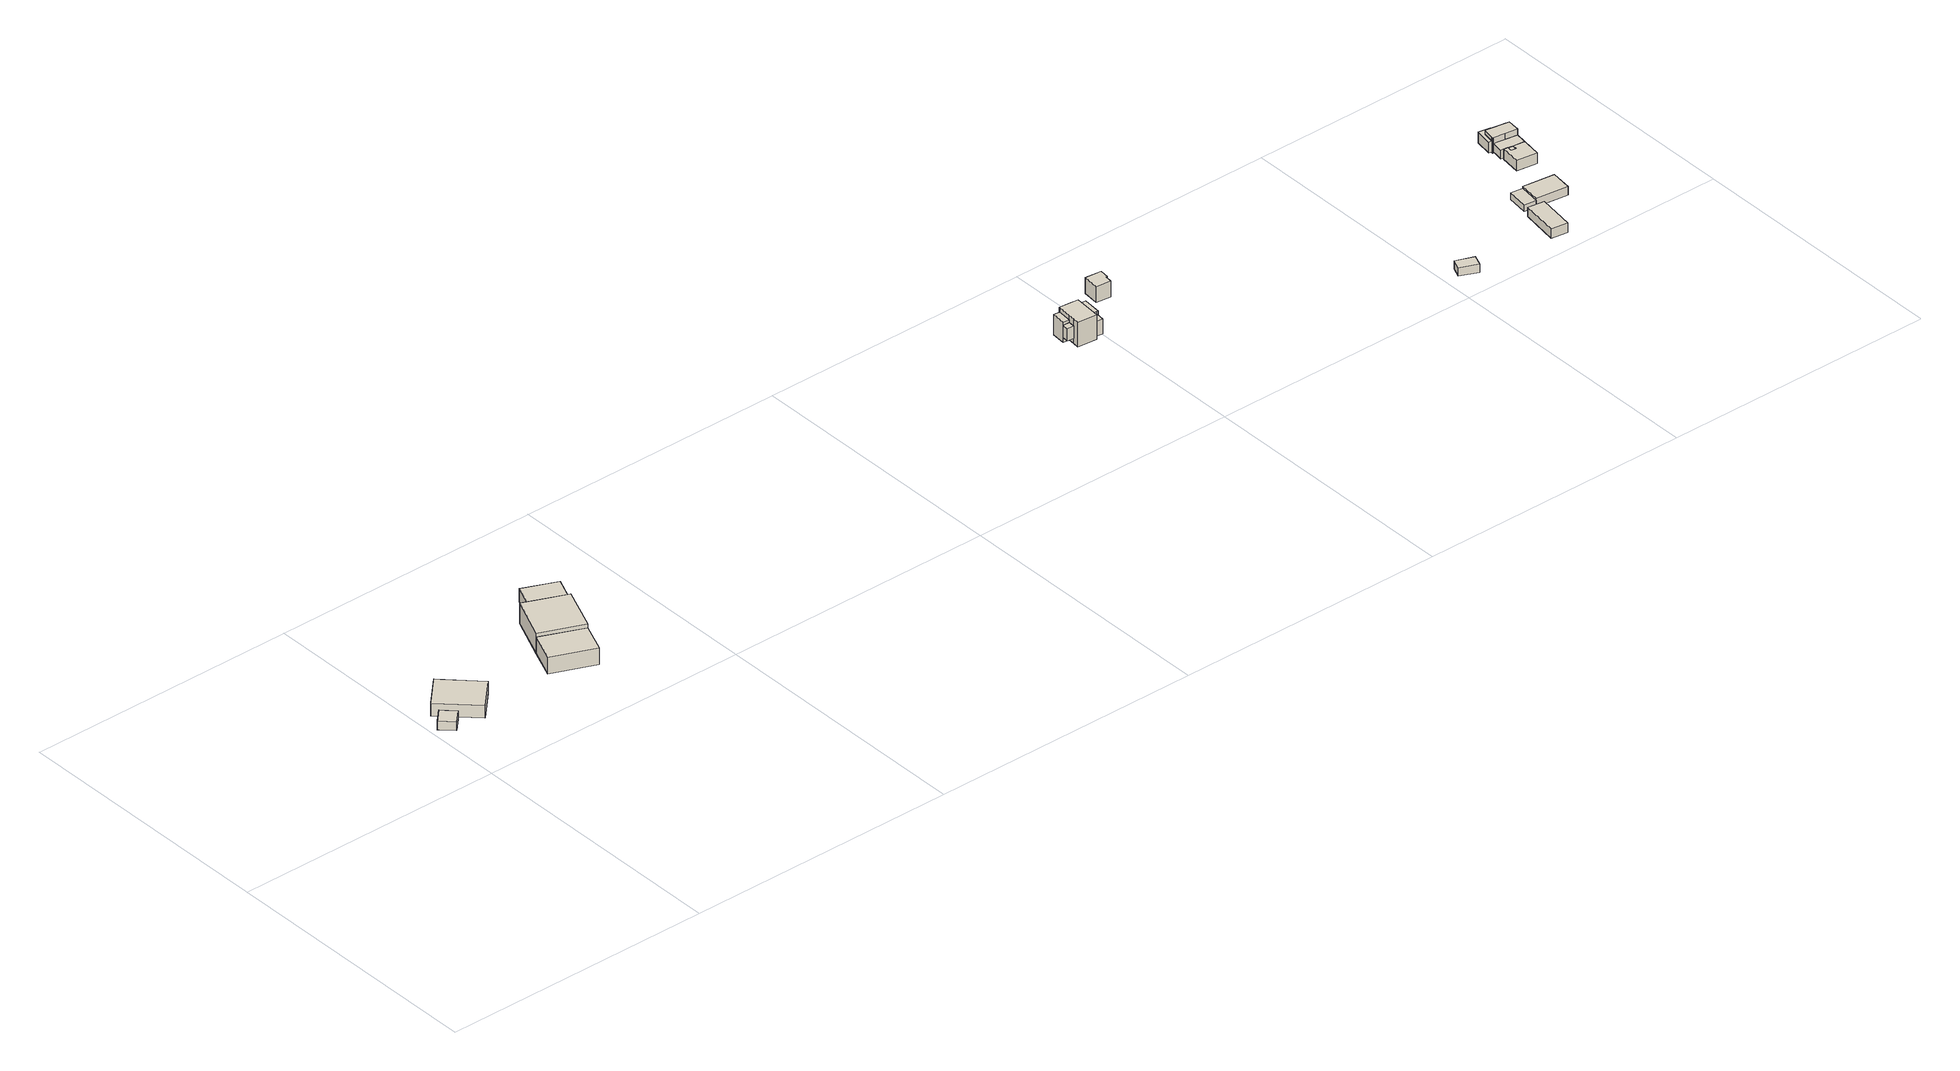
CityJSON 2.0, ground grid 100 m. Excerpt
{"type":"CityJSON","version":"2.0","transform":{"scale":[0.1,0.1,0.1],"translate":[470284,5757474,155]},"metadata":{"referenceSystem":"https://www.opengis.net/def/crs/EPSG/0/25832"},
"CityObjects":{
"building1":{"type":"Building","attributes":{"Gemeindeschluessel":"05711000","BezugspunktDach":"2000","function":"31001_2720","measuredHeight":3.26},"address":[{"country":"Germany","locality":"Bielefeld","thoroughfareNumber":"85","thoroughfareName":"Senner Hellweg"}],"geometry":[{"type":"Solid","lod":"1","boundaries":[[[[0,1,2,3]],[[4,5,6,7]],[[4,7,3,2]],[[5,4,2,1]],[[6,5,1,0]],[[7,6,0,3]]]]}]},
"building2":{"type":"Building","attributes":{"Gemeindeschluessel":"05711000","BezugspunktDach":"2000","function":"31001_2720","measuredHeight":5.69},"address":[{"country":"Germany","locality":"Bielefeld","thoroughfareNumber":"85","thoroughfareName":"Senner Hellweg"}],"geometry":[{"type":"Solid","lod":"1","boundaries":[[[[8,9,10,11]],[[12,13,14,15]],[[12,15,11,10]],[[13,12,10,9]],[[14,13,9,8]],[[15,14,8,11]]]]}]},
"building3":{"type":"Building","attributes":{"Gemeindeschluessel":"05711000","function":"31001_2600"},"address":[{"country":"Germany","locality":"Bielefeld","thoroughfareNumber":"161","thoroughfareName":"Senner Hellweg"}],"children":["building3-1","building3-2"]},
"building3-1":{"type":"BuildingPart","attributes":{"BezugspunktDach":"2000","measuredHeight":6.36},"parents":["building3"],"geometry":[{"type":"Solid","lod":"1","boundaries":[[[[16,17,18,19]],[[20,21,22,23]],[[20,23,19,18]],[[21,20,18,17]],[[22,21,17,16]],[[23,22,16,19]]]]}]},
"building3-2":{"type":"BuildingPart","attributes":{"BezugspunktDach":"2000","measuredHeight":8.61},"address":[{"country":"Germany","locality":"Bielefeld","thoroughfareNumber":"161","thoroughfareName":"Senner Hellweg"}],"parents":["building3"],"geometry":[{"type":"Solid","lod":"1","boundaries":[[[[24,25,26,27,28]],[[23,22,29,30,31]],[[23,31,28,27]],[[22,23,27,26]],[[29,22,26,25]],[[30,29,25,24]],[[31,30,24,28]]]]}]},
"building4":{"type":"Building","attributes":{"Gemeindeschluessel":"05711000","BezugspunktDach":"2000","function":"31001_2600","measuredHeight":5.04},"address":[{"country":"Germany","locality":"Bielefeld","thoroughfareNumber":"161","thoroughfareName":"Senner Hellweg"}],"geometry":[{"type":"Solid","lod":"1","boundaries":[[[[32,33,34,35]],[[36,37,38,39]],[[36,39,35,34]],[[37,36,34,33]],[[38,37,33,32]],[[39,38,32,35]]]]}]},
"building5":{"type":"Building","attributes":{"Gemeindeschluessel":"05711000","BezugspunktDach":"2000","function":"51009_1610","measuredHeight":4.71},"address":[{"country":"Germany"}],"geometry":[{"type":"Solid","lod":"1","boundaries":[[[[40,41,42,43]],[[44,45,46,47]],[[44,47,43,42]],[[45,44,42,41]],[[46,45,41,40]],[[47,46,40,43]]]]}]},
"building6":{"type":"Building","attributes":{"Gemeindeschluessel":"05711000","function":"31001_1010"},"address":[{"country":"Germany","locality":"Bielefeld","thoroughfareNumber":"165b","thoroughfareName":"Senner Hellweg"}],"children":["building6-1","building6-2","building6-3"]},
"building6-1":{"type":"BuildingPart","attributes":{"BezugspunktDach":"2000","measuredHeight":10.9},"parents":["building6"],"geometry":[{"type":"Solid","lod":"1","boundaries":[[[[48,49,50,51,52,53,54,55,56]],[[57,58,59,60,61,62,63,64,65]],[[57,65,56,55]],[[58,57,55,54]],[[59,58,54,53]],[[60,59,53,52]],[[61,60,52,51]],[[62,61,51,50]],[[63,62,50,49]],[[64,63,49,48]],[[65,64,48,56]]]]}]},
"building6-2":{"type":"BuildingPart","attributes":{"BezugspunktDach":"2000","measuredHeight":7.7},"parents":["building6"],"geometry":[{"type":"Solid","lod":"1","boundaries":[[[[66,67,68,69]],[[60,70,71,61]],[[60,61,69,68]],[[70,60,68,67]],[[71,70,67,66]],[[61,71,66,69]]]]}]},
"building6-3":{"type":"BuildingPart","attributes":{"BezugspunktDach":"2000","measuredHeight":7.7},"parents":["building6"],"geometry":[{"type":"Solid","lod":"1","boundaries":[[[[72,73,74,75,76]],[[77,78,65,64,79]],[[77,79,76,75]],[[78,77,75,74]],[[65,78,74,73]],[[64,65,73,72]],[[79,64,72,76]]]]}]},
"building7":{"type":"Building","attributes":{"Gemeindeschluessel":"05711000","BezugspunktDach":"2000","function":"51009_1610","measuredHeight":5.83},"address":[{"country":"Germany"}],"geometry":[{"type":"Solid","lod":"1","boundaries":[[[[80,81,82,83]],[[84,85,86,87]],[[84,87,83,82]],[[85,84,82,81]],[[86,85,81,80]],[[87,86,80,83]]]]}]},
"building8":{"type":"Building","attributes":{"Gemeindeschluessel":"05711000","BezugspunktDach":"2000","function":"31001_9998","measuredHeight":5.99},"address":[{"country":"Germany","locality":"Bielefeld","thoroughfareNumber":"3","thoroughfareName":"Senner Hellweg"}],"geometry":[{"type":"Solid","lod":"1","boundaries":[[[[88,89,90,91,92,93]],[[94,95,96,97,98,99]],[[94,99,93,92]],[[95,94,92,91]],[[96,95,91,90]],[[97,96,90,89]],[[98,97,89,88]],[[99,98,88,93]]]]}]},
"building9":{"type":"Building","attributes":{"Gemeindeschluessel":"05711000","BezugspunktDach":"2000","function":"31001_1310","measuredHeight":3.53},"address":[{"country":"Germany","locality":"Bielefeld","thoroughfareNumber":"2","thoroughfareName":"Senner Hellweg"}],"geometry":[{"type":"Solid","lod":"1","boundaries":[[[[100,101,102,103]],[[104,105,106,107]],[[104,107,103,102]],[[105,104,102,101]],[[106,105,101,100]],[[107,106,100,103]]]]}]},
"building10":{"type":"Building","attributes":{"Gemeindeschluessel":"05711000","BezugspunktDach":"2000","function":"31001_9998","measuredHeight":4.37},"address":[{"country":"Germany","locality":"Bielefeld","thoroughfareNumber":"167","thoroughfareName":"Senner Hellweg"}],"geometry":[{"type":"Solid","lod":"1","boundaries":[[[[108,109,110,111]],[[112,113,114,115]],[[112,115,111,110]],[[113,112,110,109]],[[114,113,109,108]],[[115,114,108,111]]]]}]},
"building11":{"type":"Building","attributes":{"Gemeindeschluessel":"05711000","BezugspunktDach":"2000","function":"31001_2460","measuredHeight":2.62},"address":[{"country":"Germany","locality":"Bielefeld","thoroughfareNumber":"173a","thoroughfareName":"Senner Hellweg"}],"geometry":[{"type":"Solid","lod":"1","boundaries":[[[[116,117,118,119]],[[120,121,122,123]],[[120,123,119,118]],[[121,120,118,117]],[[122,121,117,116]],[[123,122,116,119]]]]}]},
"building12":{"type":"Building","attributes":{"Gemeindeschluessel":"05711000","BezugspunktDach":"2000","function":"31001_9998","measuredHeight":3.25},"address":[{"country":"Germany","locality":"Bielefeld","thoroughfareNumber":"173a","thoroughfareName":"Senner Hellweg"}],"geometry":[{"type":"Solid","lod":"1","boundaries":[[[[124,125,126,127]],[[128,129,130,131]],[[128,131,127,126]],[[129,128,126,125]],[[130,129,125,124]],[[131,130,124,127]]]]}]},
"building13":{"type":"Building","attributes":{"Gemeindeschluessel":"05711000","BezugspunktDach":"2000","function":"31001_1310","measuredHeight":3.84},"address":[{"country":"Germany","locality":"Bielefeld","thoroughfareNumber":"173a","thoroughfareName":"Senner Hellweg"}],"geometry":[{"type":"Solid","lod":"1","boundaries":[[[[132,133,134,135,136,137,138,139]],[[140,141,142,143,144,145,146,147]],[[140,147,139,138]],[[141,140,138,137]],[[142,141,137,136]],[[143,142,136,135]],[[144,143,135,134]],[[145,144,134,133]],[[146,145,133,132]],[[147,146,132,139]]]]}]},
"building14":{"type":"Building","attributes":{"Gemeindeschluessel":"05711000","function":"31001_1010"},"address":[{"country":"Germany","locality":"Bielefeld","thoroughfareNumber":"173a","thoroughfareName":"Senner Hellweg"}],"children":["building14-1","building14-2","building14-3","building14-4","building14-5"]},
"building14-1":{"type":"BuildingPart","attributes":{"BezugspunktDach":"2000","measuredHeight":3.32},"parents":["building14"],"geometry":[{"type":"Solid","lod":"1","boundaries":[[[[148,149,133,132,137,136,150]],[[151,152,153,154,155,156,157]],[[151,157,150,136]],[[152,151,136,137]],[[153,152,137,132]],[[154,153,132,133]],[[155,154,133,149]],[[156,155,149,148]],[[157,156,148,150]]]]}]},
"building14-2":{"type":"BuildingPart","attributes":{"BezugspunktDach":"2100","measuredHeight":4.04},"address":[{"country":"Germany","locality":"Bielefeld","thoroughfareNumber":"173a","thoroughfareName":"Senner Hellweg"}],"parents":["building14"],"geometry":[{"type":"Solid","lod":"1","boundaries":[[[[158,159,160,161,162,163,164]],[[165,166,167,168,169,170,171]],[[165,171,164,163]],[[166,165,163,162]],[[167,166,162,161]],[[168,167,161,160]],[[169,168,160,159]],[[170,169,159,158]],[[171,170,158,164]]]]}]},
"building14-3":{"type":"BuildingPart","attributes":{"BezugspunktDach":"2000","measuredHeight":7.58},"address":[{"country":"Germany","locality":"Bielefeld","thoroughfareNumber":"173a","thoroughfareName":"Senner Hellweg"}],"parents":["building14"],"geometry":[{"type":"Solid","lod":"1","boundaries":[[[[172,173,174,175,176,177,178,179,180]],[[181,182,183,184,185,186,187,188,189]],[[181,189,180,179]],[[182,181,179,178]],[[183,182,178,177]],[[184,183,177,176]],[[185,184,176,175]],[[186,185,175,174]],[[187,186,174,173]],[[188,187,173,172]],[[189,188,172,180]]]]}]},
"building14-4":{"type":"BuildingPart","attributes":{"BezugspunktDach":"2000","measuredHeight":4.19},"parents":["building14"],"geometry":[{"type":"Solid","lod":"1","boundaries":[[[[190,191,192,193]],[[189,187,194,195]],[[189,195,193,192]],[[187,189,192,191]],[[194,187,191,190]],[[195,194,190,193]]]]}]},
"building14-5":{"type":"BuildingPart","attributes":{"BezugspunktDach":"2000","measuredHeight":3.07},"address":[{"country":"Germany","locality":"Bielefeld","thoroughfareNumber":"173a","thoroughfareName":"Senner Hellweg"}],"parents":["building14"],"geometry":[{"type":"Solid","lod":"1","boundaries":[[[[132,139,138,137]],[[196,197,198,199]],[[196,199,137,138]],[[197,196,138,139]],[[198,197,139,132]],[[199,198,132,137]]]]}]}
},
"vertices":[
[47,308,65],[5,265,65],[49,223,65],[90,266,65],[49,223,32],[5,265,32],[47,308,32],[90,266,32],
[130,431,80],[38,337,80],[161,218,80],[252,312,80],[161,218,31],[38,337,31],[130,431,31],[252,312,31],
[530,406,72],[485,299,72],[641,234,72],[685,341,72],[641,234,9],[485,299,9],[530,406,9],[685,341,9],
[674,533,86],[597,566,86],[530,406,86],[685,341,86],[752,501,86],[597,566,9],[674,533,9],[752,501,9],
[672,656,59],[640,580,59],[763,528,59],[795,604,59],[763,528,9],[640,580,9],[672,656,9],[795,604,9],
[2844,593,112],[2842,570,112],[2866,568,112],[2868,591,112],[2866,568,65],[2842,570,65],[2844,593,65],[2868,591,65],
[2945,639,139],[2909,643,139],[2873,646,139],[2873,642,139],[2868,591,139],[2866,568,139],[2863,545,139],[2936,539,139],[2939,572,139],[2936,539,46],[2863,545,46],[2866,568,46],[2868,591,46],[2873,642,46],[2873,646,46],[2909,643,46],[2945,639,46],[2939,572,46],
[2849,645,123],[2844,593,123],[2868,591,123],[2873,642,123],[2844,593,46],[2849,645,46],
[2945,639,123],[2939,572,123],[2962,570,123],[2967,569,123],[2974,637,123],[2967,569,46],[2962,570,46],[2974,637,46],
[2939,572,114],[2936,539,114],[2958,536,114],[2962,570,114],[2958,536,58],[2936,539,58],[2939,572,58],[2962,570,58],
[3049,727,129],[3042,667,129],[3097,661,129],[3100,687,129],[3105,687,129],[3109,722,129],[3105,687,69],[3100,687,69],[3097,661,69],[3042,667,69],[3049,727,69],[3109,722,69],
[4027,101,84],[4012,64,84],[4075,36,84],[4091,76,84],[4075,36,52],[4012,64,52],[4027,101,52],[4091,76,52],
[4371,153,104],[4350,15,104],[4411,6,104],[4432,144,104],[4411,6,69],[4350,15,69],[4371,153,69],[4432,144,69],
[4391,259,94],[4381,182,94],[4425,176,94],[4436,253,94],[4425,176,68],[4381,182,68],[4391,259,68],[4436,253,68],
[4436,253,101],[4425,176,101],[4543,161,101],[4553,238,101],[4543,161,69],[4425,176,69],[4436,253,69],[4553,238,69],
[4543,450,95],[4528,452,95],[4518,379,95],[4594,368,95],[4604,441,95],[4562,447,95],[4559,430,95],[4540,433,95],[4559,430,56],[4562,447,56],[4604,441,56],[4594,368,56],[4518,379,56],[4528,452,56],[4543,450,56],[4540,433,56],
[4524,497,95],[4517,454,95],[4610,483,95],[4604,441,62],[4562,447,62],[4543,450,62],[4528,452,62],[4517,454,62],[4524,497,62],[4610,483,62],
[4564,560,102],[4521,567,102],[4510,504,102],[4521,502,102],[4528,543,102],[4561,538,102],[4564,557,102],[4561,538,61],[4528,543,61],[4521,502,61],[4510,504,61],[4521,567,61],[4564,560,61],[4564,557,61],
[4572,536,118],[4561,538,118],[4528,543,118],[4521,502,118],[4520,497,118],[4524,497,118],[4565,490,118],[4610,483,118],[4616,529,118],[4610,483,59],[4565,490,59],[4524,497,59],[4520,497,59],[4521,502,59],[4528,543,59],[4561,538,59],[4572,536,59],[4616,529,59],
[4564,557,101],[4561,538,101],[4616,529,101],[4619,550,101],[4564,557,59],[4619,550,59],
[4559,430,64],[4540,433,64],[4543,450,64],[4562,447,64]
]}
